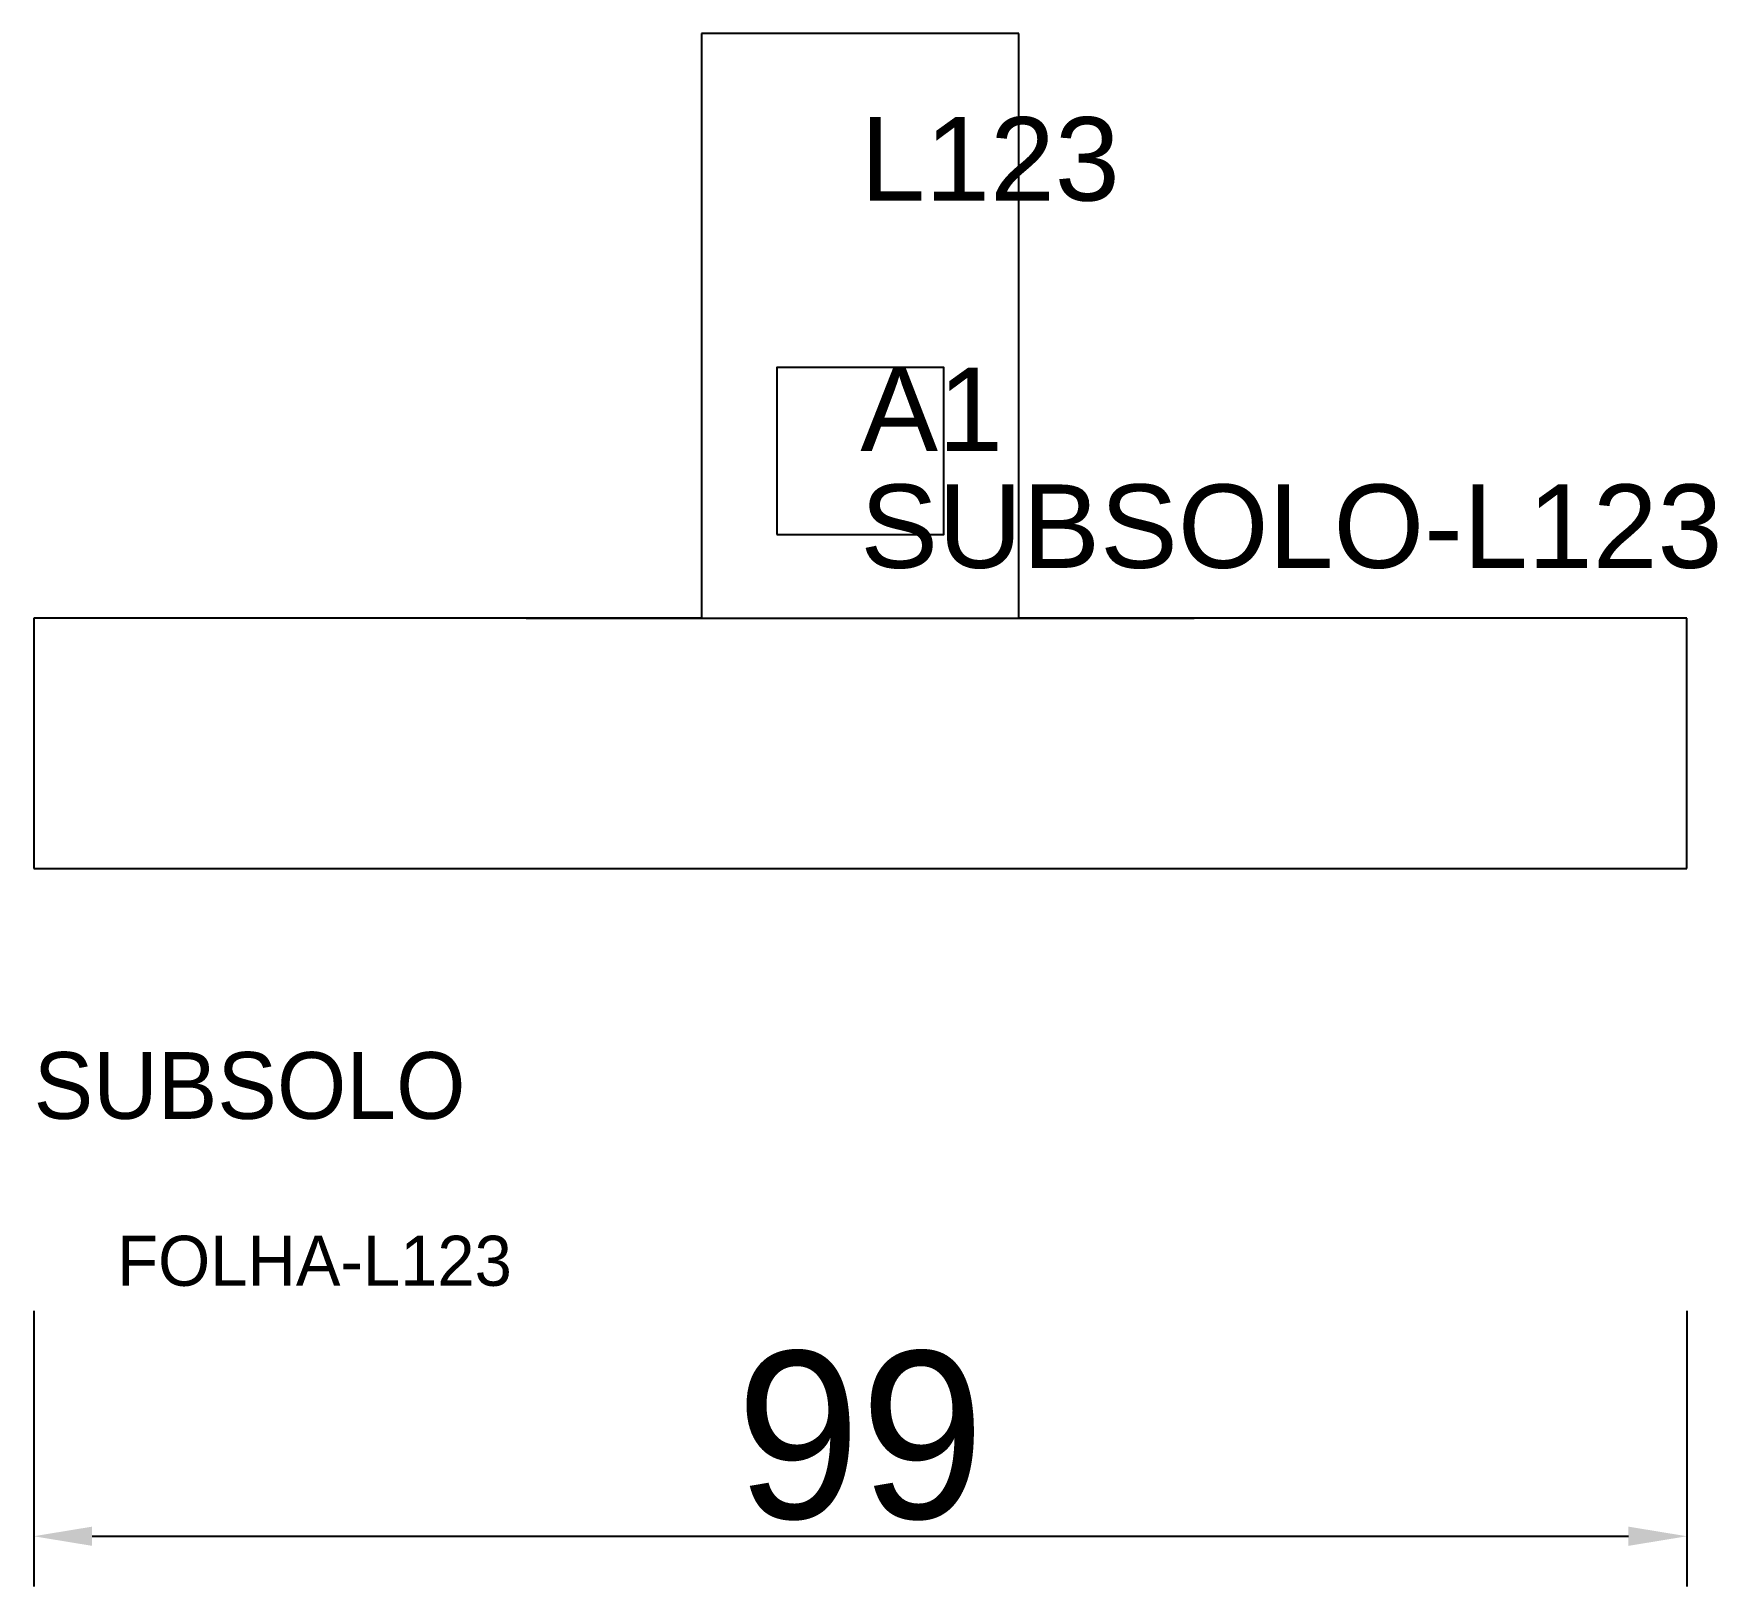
# Model space of a CAD drawing. Header units: metres. Extents: x 222 to 323, y 108 to 202.
import ezdxf

# ---------------------------------------------------------------- set-up
doc = ezdxf.new("R2010")
doc.units = ezdxf.units.M
for name, color, linetype in [('3', 3, 'CONTINUOUS'), ('AUX00', 7, 'CONTINUOUS'), ('COTA', 241, 'CONTINUOUS'), ('FOLHA', 255, 'CONTINUOUS'), ('Hachura', 251, 'CONTINUOUS'), ('NOMENCLATURA', 7, 'CONTINUOUS'), ('Nível', 160, 'CONTINUOUS'), ('Painéis', 200, 'CONTINUOUS'), ('Pilares', 5, 'CONTINUOUS'), ('SARR_2.2x7', 40, 'CONTINUOUS')]:
    doc.layers.add(name, color=color, linetype=linetype)
doc.styles.add('ARIAL', font='Arial.ttf')
doc.styles.add('STR_STANDARD', font='arial.ttf')
doc.dimstyles.new('EZ DXF', dxfattribs={"dimtxt": 10, "dimasz": 3.5, "dimexe": 3, "dimexo": 1.5, "dimgap": 1, "dimtad": 1, "dimdec": 1, "dimdsep": 46, "dimcen": 2.5, "dimazin": 3, "dimtfac": 1, "dimtmove": 0, "dimatfit": 3})

msp = doc.modelspace()

# ---------------------------------------------------------------- hatches: boundary and pattern name
at = {"layer": 'Hachura'}
h = msp.add_hatch(dxfattribs=at)
h.set_pattern_fill('ANSI31', scale=50)
h.paths.add_polyline_path([(222.2, 151.5), (321.2, 151.5), (321.2, 166.5), (281.2, 166.5), (281.2, 201.5), (262.2, 201.5), (262.2, 166.5), (222.2, 166.5)])
h = msp.add_hatch(dxfattribs=at)
h.set_pattern_fill('ANSI31', scale=50)
h.paths.add_polyline_path([(222.2, 151.5), (321.2, 151.5), (321.2, 166.5), (281.2, 166.5), (281.2, 201.5), (262.2, 201.5), (262.2, 166.5), (222.2, 166.5)])

# ---------------------------------------------------------------- linework, layer by layer
at = {"layer": 'Painéis', "color": 200}
for p, q in [((281.2, 201.5), (262.2, 201.5)), ((262.2, 201.5), (262.2, 166.5)), ((281.2, 201.5), (262.2, 201.5)), ((262.2, 201.5), (262.2, 166.5)), ((281.2, 166.5), (281.2, 201.5)), ((281.2, 166.5), (281.2, 201.5)), ((262.2, 166.5), (222.2, 166.5)), ((222.2, 166.5), (222.2, 151.5)), ((262.2, 166.5), (222.2, 166.5)), ((222.2, 166.5), (222.2, 151.5)), ((321.2, 166.5), (281.2, 166.5)), ((321.2, 166.5), (281.2, 166.5)), ((321.2, 151.5), (321.2, 166.5)), ((321.2, 151.5), (321.2, 166.5)), ((222.2, 151.5), (321.2, 151.5)), ((222.2, 151.5), (321.2, 151.5))]:
    msp.add_line(p, q, dxfattribs=at)
at = {"layer": 'Pilares'}
msp.add_lwpolyline([(266.7, 171.5), (276.7, 171.5), (276.7, 181.5), (266.7, 181.5)], close=True, dxfattribs=at)
msp.add_lwpolyline([(266.7, 171.5), (276.7, 171.5), (276.7, 181.5), (266.7, 181.5)], close=True, dxfattribs=at)
at = {"layer": 'SARR_2.2x7'}
msp.add_line((251.7, 166.5), (291.7, 166.5), dxfattribs=at)
msp.add_line((251.7, 166.5), (291.7, 166.5), dxfattribs=at)

# ---------------------------------------------------------------- texts
at = {"layer": '3', "style": 'STR_STANDARD'}
msp.add_text('A1', height=5, dxfattribs=at).set_placement((271.7, 176.5))
msp.add_text('A1', height=5, dxfattribs=at).set_placement((271.7, 176.5))
at = {"layer": 'AUX00', "style": 'STR_STANDARD'}
msp.add_text('SUBSOLO-L123', height=5, dxfattribs=at).set_placement((271.7, 169.5))
msp.add_text('SUBSOLO-L123', height=5, dxfattribs=at).set_placement((271.7, 169.5))
at = {"layer": 'FOLHA'}
msp.add_text('FOLHA-L123', height=3, dxfattribs=at).set_placement((227.2, 126.5))
msp.add_text('FOLHA-L123', height=3, dxfattribs=at).set_placement((227.2, 126.5))
at = {"layer": 'NOMENCLATURA', "insert": (271.7, 196.5), "char_height": 5, "attachment_point": 1, "style": 'ARIAL'}
msp.add_mtext('L123', dxfattribs=at)
msp.add_mtext('L123', dxfattribs=at)
at = {"layer": 'Nível'}
msp.add_text('SUBSOLO', height=4, dxfattribs=at).set_placement((222.2, 136.5))
msp.add_text('SUBSOLO', height=4, dxfattribs=at).set_placement((222.2, 136.5))

# ---------------------------------------------------------------- dimensions: what is measured, and where the dimension line sits
at = {"layer": 'COTA'}
msp.add_linear_dim(base=(222.2, 111.5), p1=(222.2, 126.5), p2=(321.2, 126.5), dimstyle='EZ DXF', dxfattribs=at).render()
msp.add_linear_dim(base=(222.2, 111.5), p1=(222.2, 126.5), p2=(321.2, 126.5), dimstyle='EZ DXF', dxfattribs=at).render()

doc.saveas('drawing.dxf')
